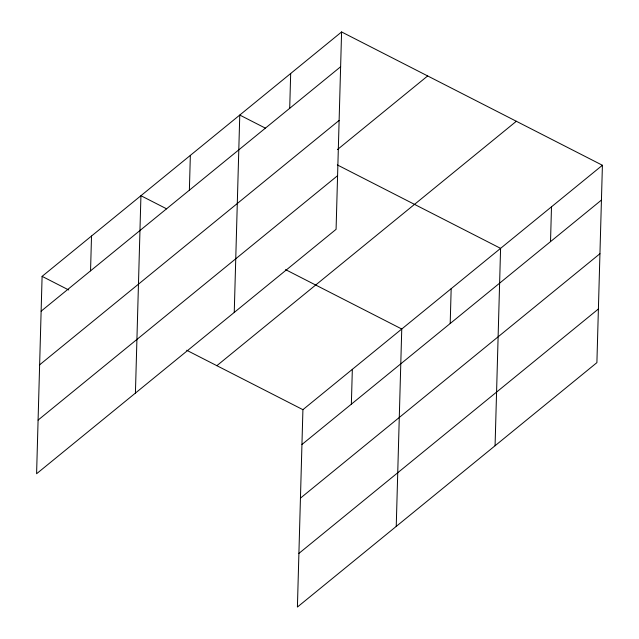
<?xml version="1.0" encoding="UTF-8"?>
<svg xmlns="http://www.w3.org/2000/svg" width="639" height="639" viewBox="0 0 639 639"><rect width="100%" height="100%" fill="white"/><g stroke="black" fill="none" stroke-linecap="round" stroke-linejoin="round"><path stroke-width="0.96" d="M341.593 31.95L42.102 276.36L36.591 473.739L336.082 229.329L341.593 31.95L602.409 165.261L596.898 362.64L297.407 607.05L302.918 409.671L602.409 165.261M90.546 270.848L91.521 236.039M135.42 393.081L140.931 195.71L166.667 208.857M189.376 190.19L190.35 155.381M234.249 312.431L239.769 115.052L265.497 128.199M289.707 108.31L290.681 73.501M351.362 404.16L352.337 369.342M396.236 526.392L401.755 329.013L285.529 269.61M450.199 323.502L451.166 288.684M495.073 445.734L500.585 248.363L337.368 164.934M550.522 241.622L551.497 206.812M41.128 311.177L340.619 66.76M39.626 364.821L339.125 120.412M337.408 149.598L427.667 75.945M38.084 420.095L337.576 175.685M216.853 365.684L516.344 121.266M301.951 444.488L601.443 200.071M300.45 498.132L599.941 253.715M298.908 553.406L598.4 308.988M42.102 276.36L68.724 289.97M186.7 350.268L302.918 409.671"/></g></svg>
